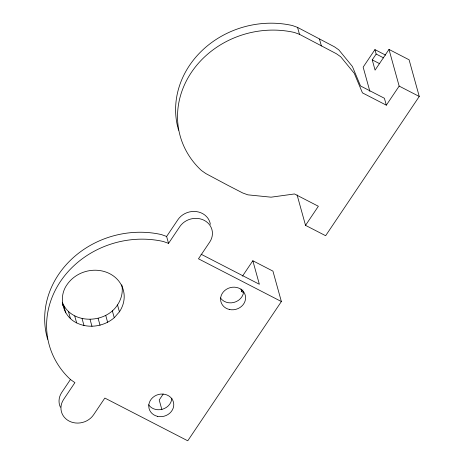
<?xml version="1.0" encoding="UTF-8"?>
<svg xmlns="http://www.w3.org/2000/svg" width="464" height="464" viewBox="0 0 464 464"><rect width="100%" height="100%" fill="white"/><g stroke="black" fill="none" stroke-linecap="round" stroke-linejoin="round"><path stroke-width="0.7" d="M70.586 379.303L61.747 392.451A17.823 15.863 -15.5 0 0 60.401 407.235M242.486 276.144L252.834 260.751L272.936 271.115L281.375 301.542L187.752 440.8L104.841 398.06L93.589 414.793A17.823 15.863 -15.5 0 1 69.194 421.109A17.823 15.863 -15.5 0 1 63.667 399.365L74.913 382.632L70.545 379.593A90.776 80.811 -15.5 0 1 60.477 281.428A90.776 80.811 -15.5 0 1 163.386 241.506L168.542 243.374L166.622 236.46L177.874 219.727A17.823 15.863 -15.5 0 1 196.585 211.619A17.823 15.863 -15.5 0 1 210.36 224.327M168.542 243.374L179.788 226.647A17.823 15.863 -15.5 0 1 204.189 220.325A17.823 15.863 -15.5 0 1 209.716 242.069L198.47 258.802L281.375 301.542M385.613 55.123L374.935 49.619L363.155 67.135L369.895 91.425M297.088 194.909L305.527 225.353L325.635 235.718L419.259 96.46L409.091 59.786L388.989 49.422L375.074 70.116L372.238 59.879L376.165 54.044L374.935 49.619M163.183 394.098L159.21 400.009L161.895 409.689M243.629 292.674L241.744 291.705L242.927 289.948M305.527 225.353L318.362 206.265L294.489 193.958L271.063 197.183L247.88 194.845L242.724 192.978L227.76 185.264L205.848 173.577L201.48 170.532A90.776 80.811 -15.5 0 1 191.412 72.372A90.776 80.811 -15.5 0 1 294.321 32.451L299.477 34.319L336.354 53.72L340.721 56.765L354.299 73.382L362.448 92.875L386.326 105.183L399.156 86.095L388.989 49.422M62.298 302.261C71.079 324.701 105.351 324.098 117.508 304.9A31.245 27.817 -15.5 0 0 121.806 284.826M114.248 317.724L119.422 311.82A31.245 27.817 -15.5 0 0 109.73 273.69A31.245 27.817 -15.5 0 0 66.955 284.768C57.994 297.308 62.657 316.239 76.647 322.898C88.827 328.895 104.046 326.54 114.248 317.724L112.329 310.81M386.326 105.183L384.407 98.269L360.528 85.962L352.385 66.468L338.801 49.851L334.434 46.806L297.563 27.405L292.401 25.537A90.776 80.811 -15.5 0 0 177.834 127.507M166.622 236.46L161.466 234.593A90.776 80.811 -15.5 0 0 72.454 258.384A90.776 80.811 -15.5 0 0 47.641 339.265M376.165 54.044L383.699 57.93M372.238 59.879L379.772 63.765M399.156 86.095L419.259 96.46M201.034 254.202L259.359 284.264L252.834 260.751M65.714 312.875L63.829 305.921M319.47 39.092L321.39 46.006M297.563 27.405L299.477 34.319M240.99 288.973L241.744 291.705M117.508 304.9L119.422 311.82M105.722 315.392L107.636 322.306M98.124 318.339L100.044 325.252M90.062 319.447L91.982 326.36M82.082 318.64L84.001 325.56M74.733 315.978L76.647 322.898M68.504 311.64L70.424 318.559M62.367 304.053L62.75 305.434M178.576 130.204A90.776 80.811 -15.5 0 1 178.014 128.18M171.848 398.205A12.603 11.217 -15.5 0 1 162.435 409.225A12.603 11.217 -15.5 0 1 148.602 404.805M243.629 291.914A12.603 11.217 -15.5 0 1 233.937 302.435A12.603 11.217 -15.5 0 1 220.423 297.923M157.563 416.353A12.603 11.217 -15.5 0 0 173.466 402.195A12.603 11.217 -15.5 0 0 152.778 397.52A12.603 11.217 -15.5 0 0 157.563 416.353M229.384 309.476A12.603 11.217 -15.5 0 0 245.288 295.319A12.603 11.217 -15.5 0 0 224.599 290.644A12.603 11.217 -15.5 0 0 229.384 309.476"/></g></svg>
